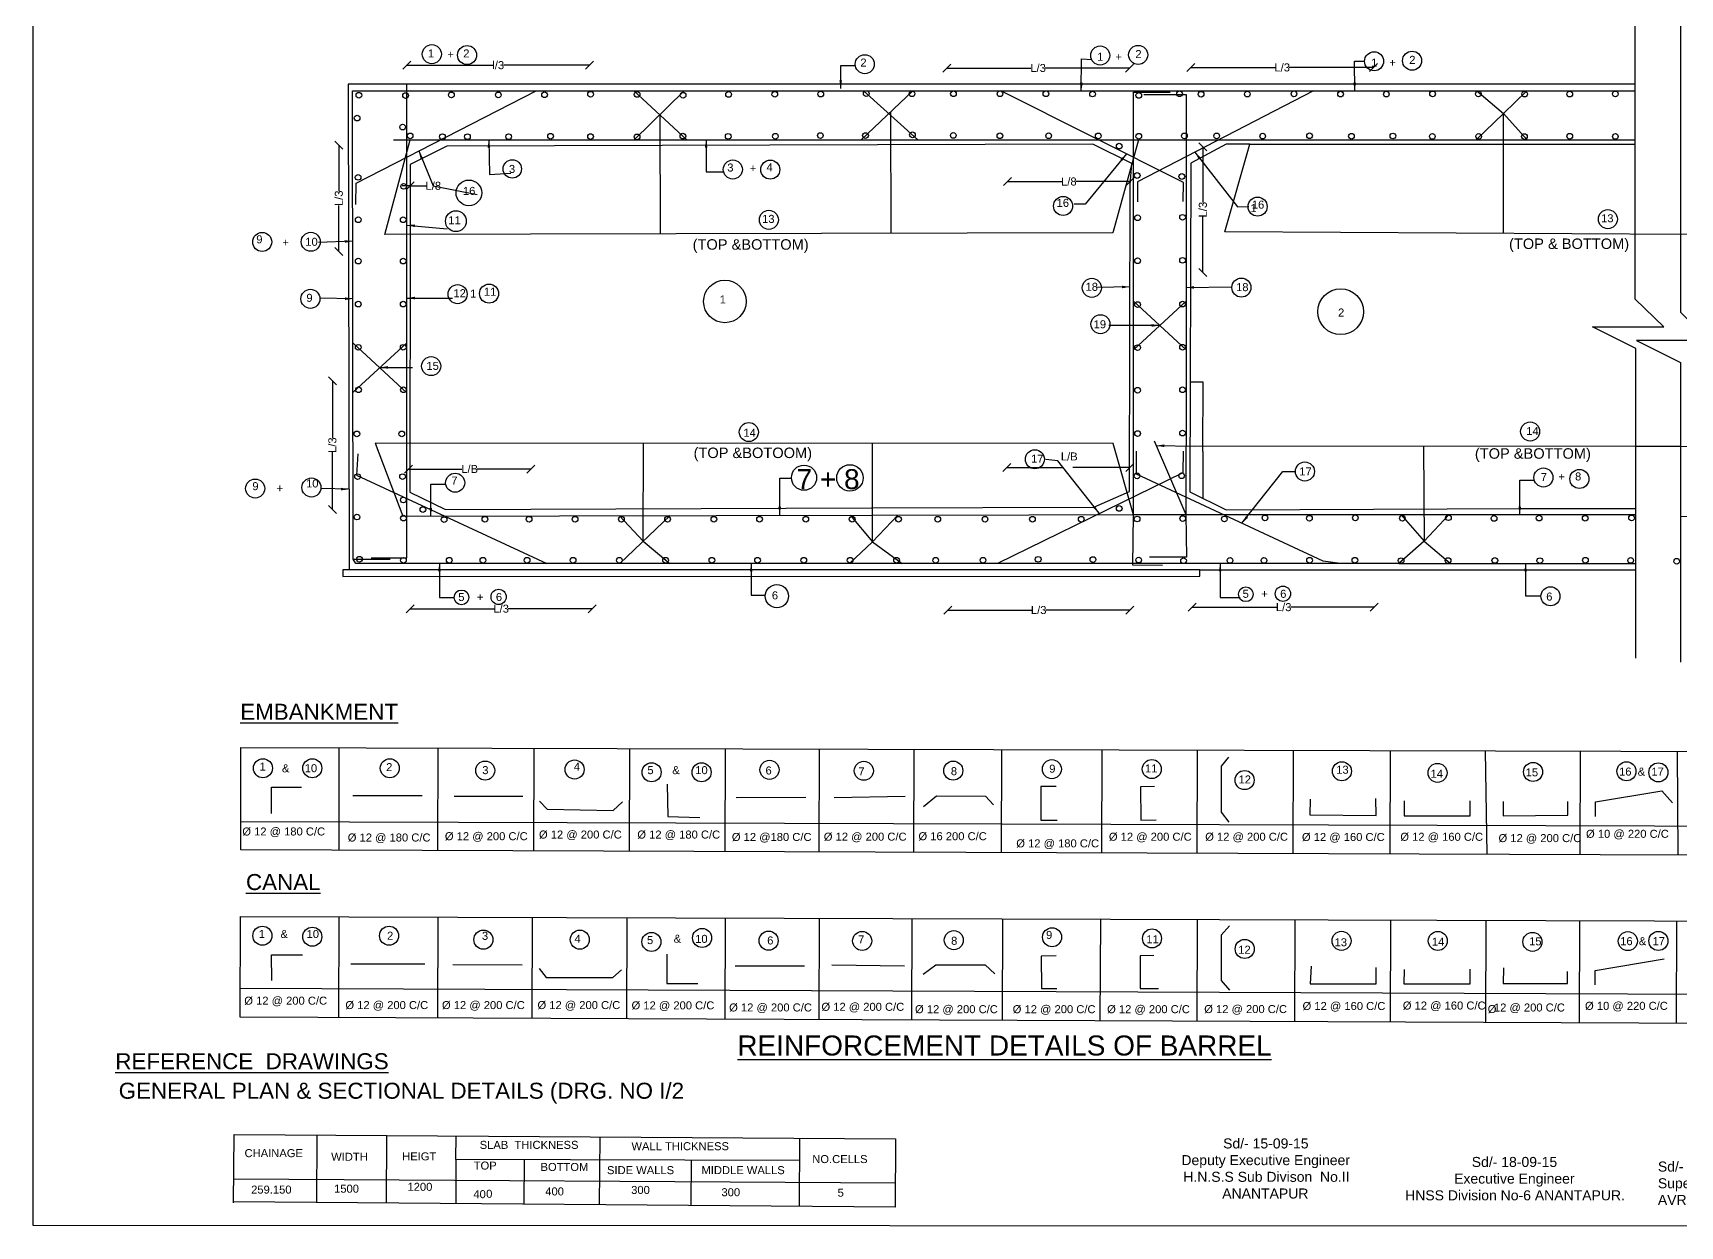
# Model space of a CAD drawing. Header units: millimetres. Extents: x 5124 to 3068068, y 2311 to 45828284.
# Drawn here: x 3055162 to 3063393, y 45819257 to 45825217 of the extents above; entities that cross this region are included whole.
import ezdxf

# ---------------------------------------------------------------- set-up
doc = ezdxf.new("R2010")
doc.units = ezdxf.units.MM
doc.header["$MEASUREMENT"] = 0
for name, color, linetype in [('DIMENSION', 7, 'Continuous'), ('DRAWING', 7, 'Continuous'), ('TEXT', 7, 'Continuous')]:
    doc.layers.add(name, color=color, linetype=linetype)
doc.styles.get("Standard").update_dxf_attribs({"font": 'arial.ttf', "height": 40})
doc.dimstyles.get("Standard").update_dxf_attribs({"dimtxt": 40, "dimasz": 40, "dimexe": 0.18, "dimexo": 0.0625, "dimgap": 0.09, "dimtad": 0, "dimdec": 0, "dimzin": 0, "dimdsep": 46, "dimtxsty": 'Standard', "dimblk": 'OBLIQUE', "dimcen": 0.09, "dimse1": 1, "dimse2": 1, "dimadec": 0, "dimazin": 0, "dimtfac": 1, "dimtdec": 0, "dimtofl": 0, "dimtmove": 0, "dimatfit": 3, "dimfxl": 1, "dimtolj": 1, "dimtzin": 0, "dimarcsym": 0})

# ---------------------------------------------------------------- blocks, each defined once
blk = doc.blocks.new('_Oblique')
at = {"color": 0, "linetype": 'ByBlock', "lineweight": -2}
blk.add_line((-0.5, -0.5), (0.5, 0.5), dxfattribs=at)
blk = doc.blocks.new('*D29')
at = {"layer": 'Defpoints', "color": 0, "lineweight": -2, "transparency": 16777216}
for p, q in [((3057030, 45825055.6), (3057460.3, 45825055.6)), ((3057943.6, 45825055.6), (3057513.3, 45825055.6))]:
    blk.add_line(p, q, dxfattribs=at)
at = {"layer": 'Defpoints', "color": 0, "transparency": 16777216}
for p in [(3057030, 45825023.8), (3057943.6, 45825055.6), (3057943.6, 45825035.3)]:
    blk.add_point(p, dxfattribs=at)
at = {"layer": 'Defpoints', "color": 0, "lineweight": -2, "transparency": 16777216, "xscale": 40, "yscale": 40, "zscale": 40, "rotation": 180}
blk.add_blockref('_Oblique', (3057030, 45825055.6), dxfattribs=at)
at = {"layer": 'Defpoints', "color": 0, "lineweight": -2, "transparency": 16777216, "xscale": 40, "yscale": 40, "zscale": 40}
blk.add_blockref('_Oblique', (3057943.6, 45825055.6), dxfattribs=at)
at = {"layer": 'Defpoints', "color": 0, "transparency": 16777216, "insert": (3057486.8, 45825055.6), "char_height": 40, "attachment_point": 5}
blk.add_mtext('\\A1;l/3', dxfattribs=at)
blk = doc.blocks.new('*D30')
at = {"layer": 'Defpoints', "color": 0, "lineweight": -2, "transparency": 16777216}
for p, q in [((3059727.9, 45825041.5), (3060149.2, 45825041.5)), ((3060641.7, 45825041.5), (3060220.4, 45825041.5))]:
    blk.add_line(p, q, dxfattribs=at)
at = {"layer": 'Defpoints', "color": 0, "transparency": 16777216}
for p in [(3059727.9, 45825045.1), (3060641.7, 45825041.5), (3060641.7, 45825034.2)]:
    blk.add_point(p, dxfattribs=at)
at = {"layer": 'Defpoints', "color": 0, "lineweight": -2, "transparency": 16777216, "xscale": 40, "yscale": 40, "zscale": 40, "rotation": 180}
blk.add_blockref('_Oblique', (3059727.9, 45825041.5), dxfattribs=at)
at = {"layer": 'Defpoints', "color": 0, "lineweight": -2, "transparency": 16777216, "xscale": 40, "yscale": 40, "zscale": 40}
blk.add_blockref('_Oblique', (3060641.7, 45825041.5), dxfattribs=at)
at = {"layer": 'Defpoints', "color": 0, "transparency": 16777216, "insert": (3060184.8, 45825041.5), "char_height": 40, "attachment_point": 5}
blk.add_mtext('\\A1;L/3', dxfattribs=at)
blk = doc.blocks.new('*D31')
at = {"layer": 'Defpoints', "color": 0, "lineweight": -2, "transparency": 16777216}
for p, q in [((3060947.7, 45825044.2), (3061369.1, 45825044.2)), ((3061861.7, 45825044.2), (3061440.3, 45825044.2))]:
    blk.add_line(p, q, dxfattribs=at)
at = {"layer": 'Defpoints', "color": 0, "transparency": 16777216}
for p in [(3060947.7, 45825035.3), (3061861.7, 45825044.2), (3061861.7, 45825031.7)]:
    blk.add_point(p, dxfattribs=at)
at = {"layer": 'Defpoints', "color": 0, "lineweight": -2, "transparency": 16777216, "xscale": 40, "yscale": 40, "zscale": 40, "rotation": 180}
blk.add_blockref('_Oblique', (3060947.7, 45825044.2), dxfattribs=at)
at = {"layer": 'Defpoints', "color": 0, "lineweight": -2, "transparency": 16777216, "xscale": 40, "yscale": 40, "zscale": 40}
blk.add_blockref('_Oblique', (3061861.7, 45825044.2), dxfattribs=at)
at = {"layer": 'Defpoints', "color": 0, "transparency": 16777216, "insert": (3061404.7, 45825044.2), "char_height": 40, "attachment_point": 5}
blk.add_mtext('\\A1;L/3', dxfattribs=at)
blk = doc.blocks.new('*D32')
at = {"layer": 'Defpoints', "color": 0, "lineweight": -2, "transparency": 16777216}
for p, q in [((3061008.3, 45824647.3), (3061008.3, 45824369.6)), ((3061008.3, 45824020.7), (3061008.3, 45824298.4))]:
    blk.add_line(p, q, dxfattribs=at)
at = {"layer": 'Defpoints', "color": 0, "transparency": 16777216}
for p in [(3061018.6, 45824647.3), (3061006, 45824020.7), (3061008.3, 45824020.7)]:
    blk.add_point(p, dxfattribs=at)
at = {"layer": 'Defpoints', "color": 0, "lineweight": -2, "transparency": 16777216, "xscale": 40, "yscale": 40, "zscale": 40}
for p, rotation in [((3061008.3, 45824647.3), 90), ((3061008.3, 45824020.7), 270)]:
    blk.add_blockref('_Oblique', p, dxfattribs=dict(at, rotation=rotation))
at = {"layer": 'Defpoints', "color": 0, "transparency": 16777216, "insert": (3061008.3, 45824334), "char_height": 40, "attachment_point": 5, "rotation": 90}
blk.add_mtext('\\A1;L/3', dxfattribs=at)
blk = doc.blocks.new('*D33')
at = {"layer": 'Defpoints', "color": 0, "lineweight": -2, "transparency": 16777216}
for p, q in [((3060031.6, 45824474.3), (3060302.8, 45824474.3)), ((3060645.4, 45824474.3), (3060374.1, 45824474.3))]:
    blk.add_line(p, q, dxfattribs=at)
at = {"layer": 'Defpoints', "color": 0, "transparency": 16777216}
for p in [(3060031.6, 45824467.1), (3060645.4, 45824474.3), (3060645.4, 45824465.8)]:
    blk.add_point(p, dxfattribs=at)
at = {"layer": 'Defpoints', "color": 0, "lineweight": -2, "transparency": 16777216, "xscale": 40, "yscale": 40, "zscale": 40, "rotation": 180}
blk.add_blockref('_Oblique', (3060031.6, 45824474.3), dxfattribs=at)
at = {"layer": 'Defpoints', "color": 0, "lineweight": -2, "transparency": 16777216, "xscale": 40, "yscale": 40, "zscale": 40}
blk.add_blockref('_Oblique', (3060645.4, 45824474.3), dxfattribs=at)
at = {"layer": 'Defpoints', "color": 0, "transparency": 16777216, "insert": (3060338.5, 45824474.3), "char_height": 40, "attachment_point": 5}
blk.add_mtext('\\A1;L/8', dxfattribs=at)
blk = doc.blocks.new('*D34')
at = {"layer": 'Defpoints', "color": 0, "lineweight": -2, "transparency": 16777216}
for q in [(3057006.8, 45824453), (3057126.8, 45824453)]:
    blk.add_line((3057046.8, 45824453), q, dxfattribs=at)
at = {"layer": 'Defpoints', "color": 0, "transparency": 16777216}
for p in [(3057046.8, 45824456.1), (3057046.8, 45824456.1), (3057046.8, 45824453)]:
    blk.add_point(p, dxfattribs=at)
at = {"layer": 'Defpoints', "color": 0, "lineweight": -2, "transparency": 16777216, "xscale": 40, "yscale": 40, "zscale": 40}
blk.add_blockref('_Oblique', (3057046.8, 45824453), dxfattribs=at)
at = {"layer": 'Defpoints', "color": 0, "lineweight": -2, "transparency": 16777216, "xscale": 40, "yscale": 40, "zscale": 40, "rotation": 180}
blk.add_blockref('_Oblique', (3057046.8, 45824453), dxfattribs=at)
at = {"layer": 'Defpoints', "color": 0, "transparency": 16777216, "insert": (3057162.4, 45824453), "char_height": 40, "attachment_point": 5}
blk.add_mtext('\\A1;L/8', dxfattribs=at)
blk = doc.blocks.new('*D35')
at = {"layer": 'Defpoints', "color": 0, "lineweight": -2, "transparency": 16777216}
for p, q in [((3056690.2, 45824655.9), (3056690.2, 45824426.4)), ((3056690.2, 45824125.6), (3056690.2, 45824355.2))]:
    blk.add_line(p, q, dxfattribs=at)
at = {"layer": 'Defpoints', "color": 0, "transparency": 16777216}
for p in [(3056673.1, 45824655.9), (3056673, 45824125.6), (3056690.2, 45824125.6)]:
    blk.add_point(p, dxfattribs=at)
at = {"layer": 'Defpoints', "color": 0, "lineweight": -2, "transparency": 16777216, "xscale": 40, "yscale": 40, "zscale": 40}
for p, rotation in [((3056690.2, 45824655.9), 90), ((3056690.2, 45824125.6), 270)]:
    blk.add_blockref('_Oblique', p, dxfattribs=dict(at, rotation=rotation))
at = {"layer": 'Defpoints', "color": 0, "transparency": 16777216, "insert": (3056690.2, 45824390.8), "char_height": 40, "attachment_point": 5, "rotation": 90}
blk.add_mtext('\\A1;L/3', dxfattribs=at)
blk = doc.blocks.new('*D36')
at = {"layer": 'Defpoints', "color": 0, "lineweight": -2, "transparency": 16777216}
for p, q in [((3056658.1, 45823479.3), (3056658.1, 45823193.1)), ((3056658.1, 45822835.7), (3056658.1, 45823121.9))]:
    blk.add_line(p, q, dxfattribs=at)
at = {"layer": 'Defpoints', "color": 0, "transparency": 16777216}
for p in [(3056678.9, 45823479.3), (3056658.1, 45822835.7), (3056685.8, 45822835.7)]:
    blk.add_point(p, dxfattribs=at)
at = {"layer": 'Defpoints', "color": 0, "lineweight": -2, "transparency": 16777216, "xscale": 40, "yscale": 40, "zscale": 40}
for p, rotation in [((3056658.1, 45823479.3), 90), ((3056658.1, 45822835.7), 270)]:
    blk.add_blockref('_Oblique', p, dxfattribs=dict(at, rotation=rotation))
at = {"layer": 'Defpoints', "color": 0, "transparency": 16777216, "insert": (3056658.1, 45823157.5), "char_height": 40, "attachment_point": 5, "rotation": 90}
blk.add_mtext('\\A1;L/3', dxfattribs=at)
blk = doc.blocks.new('*D37')
at = {"layer": 'Defpoints', "color": 0, "lineweight": -2, "transparency": 16777216}
for p, q in [((3057046.8, 45822340.8), (3057465.8, 45822340.8)), ((3057955.9, 45822340.8), (3057537, 45822340.8))]:
    blk.add_line(p, q, dxfattribs=at)
at = {"layer": 'Defpoints', "color": 0, "transparency": 16777216}
for p in [(3057046.8, 45822338.3), (3057955.9, 45822340.8), (3057955.9, 45822339.9)]:
    blk.add_point(p, dxfattribs=at)
at = {"layer": 'Defpoints', "color": 0, "lineweight": -2, "transparency": 16777216, "xscale": 40, "yscale": 40, "zscale": 40, "rotation": 180}
blk.add_blockref('_Oblique', (3057046.8, 45822340.8), dxfattribs=at)
at = {"layer": 'Defpoints', "color": 0, "lineweight": -2, "transparency": 16777216, "xscale": 40, "yscale": 40, "zscale": 40}
blk.add_blockref('_Oblique', (3057955.9, 45822340.8), dxfattribs=at)
at = {"layer": 'Defpoints', "color": 0, "transparency": 16777216, "insert": (3057501.4, 45822340.8), "char_height": 40, "attachment_point": 5}
blk.add_mtext('\\A1;L/3', dxfattribs=at)
blk = doc.blocks.new('*D38')
at = {"layer": 'Defpoints', "color": 0, "lineweight": -2, "transparency": 16777216}
for p, q in [((3059732.9, 45822334), (3060152.1, 45822334)), ((3060642.6, 45822334), (3060223.3, 45822334))]:
    blk.add_line(p, q, dxfattribs=at)
at = {"layer": 'Defpoints', "color": 0, "transparency": 16777216}
for p in [(3060642.6, 45822478.1), (3059732.9, 45822346.6), (3060642.6, 45822334)]:
    blk.add_point(p, dxfattribs=at)
at = {"layer": 'Defpoints', "color": 0, "lineweight": -2, "transparency": 16777216, "xscale": 40, "yscale": 40, "zscale": 40, "rotation": 180}
blk.add_blockref('_Oblique', (3059732.9, 45822334), dxfattribs=at)
at = {"layer": 'Defpoints', "color": 0, "lineweight": -2, "transparency": 16777216, "xscale": 40, "yscale": 40, "zscale": 40}
blk.add_blockref('_Oblique', (3060642.6, 45822334), dxfattribs=at)
at = {"layer": 'Defpoints', "color": 0, "transparency": 16777216, "insert": (3060187.7, 45822334), "char_height": 40, "attachment_point": 5}
blk.add_mtext('\\A1;L/3', dxfattribs=at)
blk = doc.blocks.new('*D39')
at = {"layer": 'Defpoints', "color": 0, "lineweight": -2, "transparency": 16777216}
for p, q in [((3060955, 45822348.2), (3061376.3, 45822348.2)), ((3061863.9, 45822348.2), (3061447.5, 45822348.2))]:
    blk.add_line(p, q, dxfattribs=at)
at = {"layer": 'Defpoints', "color": 0, "transparency": 16777216}
for p in [(3060955, 45822364.1), (3061863.9, 45822368.6), (3061863.9, 45822348.2)]:
    blk.add_point(p, dxfattribs=at)
at = {"layer": 'Defpoints', "color": 0, "lineweight": -2, "transparency": 16777216, "xscale": 40, "yscale": 40, "zscale": 40, "rotation": 180}
blk.add_blockref('_Oblique', (3060955, 45822348.2), dxfattribs=at)
at = {"layer": 'Defpoints', "color": 0, "lineweight": -2, "transparency": 16777216, "xscale": 40, "yscale": 40, "zscale": 40}
blk.add_blockref('_Oblique', (3061863.9, 45822348.2), dxfattribs=at)
at = {"layer": 'Defpoints', "color": 0, "transparency": 16777216, "insert": (3061411.9, 45822348.2), "char_height": 40, "attachment_point": 5}
blk.add_mtext('\\A1;L/3', dxfattribs=at)
blk = doc.blocks.new('*D44')
at = {"layer": 'Defpoints', "color": 0, "transparency": 16777216}
for p in [(3060029.2, 45823045.2), (3060642.4, 45823046.7), (3060642.4, 45823046.7)]:
    blk.add_point(p, dxfattribs=at)
at = {"layer": 'DRAWING', "color": 0, "lineweight": -2, "transparency": 16777216}
for p, q in [((3060029.2, 45823046.7), (3060312.4, 45823046.7)), ((3060642.4, 45823046.7), (3060359.1, 45823046.7))]:
    blk.add_line(p, q, dxfattribs=at)
at = {"layer": 'DRAWING', "color": 0, "lineweight": -2, "transparency": 16777216, "xscale": 40, "yscale": 40, "zscale": 40, "rotation": 180}
blk.add_blockref('_Oblique', (3060029.2, 45823046.7), dxfattribs=at)
at = {"layer": 'DRAWING', "color": 0, "lineweight": -2, "transparency": 16777216, "xscale": 40, "yscale": 40, "zscale": 40}
blk.add_blockref('_Oblique', (3060642.4, 45823046.7), dxfattribs=at)
at = {"layer": 'DRAWING', "color": 0, "transparency": 16777216, "insert": (3060335.8, 45823046.7), "char_height": 40, "attachment_point": 5}
blk.add_mtext('\\A1;   ', dxfattribs=at)
blk = doc.blocks.new('*D45')
at = {"layer": 'Defpoints', "color": 0, "transparency": 16777216}
for p in [(3057037.8, 45823032.6), (3057650.1, 45823038.5), (3057650.1, 45823032.6)]:
    blk.add_point(p, dxfattribs=at)
at = {"layer": 'DRAWING', "color": 0, "lineweight": -2, "transparency": 16777216}
for p, q in [((3057037.8, 45823038.5), (3057305.5, 45823038.5)), ((3057650.1, 45823038.5), (3057382.4, 45823038.5))]:
    blk.add_line(p, q, dxfattribs=at)
at = {"layer": 'DRAWING', "color": 0, "lineweight": -2, "transparency": 16777216, "xscale": 40, "yscale": 40, "zscale": 40, "rotation": 180}
blk.add_blockref('_Oblique', (3057037.8, 45823038.5), dxfattribs=at)
at = {"layer": 'DRAWING', "color": 0, "lineweight": -2, "transparency": 16777216, "xscale": 40, "yscale": 40, "zscale": 40}
blk.add_blockref('_Oblique', (3057650.1, 45823038.5), dxfattribs=at)
at = {"layer": 'DRAWING', "color": 0, "transparency": 16777216, "insert": (3057344, 45823038.5), "char_height": 40, "attachment_point": 5}
blk.add_mtext('\\A1;L/B', dxfattribs=at)

msp = doc.modelspace()

# ---------------------------------------------------------------- linework, layer by layer
at = {"layer": 'Defpoints'}
for points in [[(3063172.7, 45822093.7), (3063172.7, 45823640.7), (3062955.4, 45823748.2), (3063312.1, 45823748.2), (3063168.6, 45823886.5), (3063168.6, 45824935.9), (3063168.6, 45825370.9), (3063168.6, 45825475.3)], [(3063395.6, 45825455.7), (3063395.6, 45823821.7), (3063535.6, 45823680.3), (3063175.9, 45823680.3), (3063395.5, 45823570.8), (3063395.5, 45822074.3)], [(3063168.6, 45824961.6), (3056737.2, 45824961.6), (3056742, 45822534.7), (3056710.7, 45822534.6), (3056710.7, 45822501.9), (3060992.9, 45822502.5), (3060992.9, 45822534.6), (3056742, 45822534.7), (3056742, 45822534.7)], [(3061987.3, 45822567.2), (3056775.2, 45822567.2), (3056762.5, 45822587.9), (3056759, 45824927.8), (3063168.6, 45824927.8)], [(3056774.9, 45824359.6), (3056776.8, 45824467), (3057676.9, 45824927.8)], [(3056851.8, 45822594.4), (3057030.6, 45822594.4), (3057030.6, 45824961.6)], [(3058164.9, 45824927.8), (3058428.8, 45824683.6)], [(3058166.3, 45824683.6), (3058416.3, 45824927.8)], [(3059559.2, 45824927.8), (3059300.3, 45824683.6)], [(3059312.6, 45824927.8), (3059583.8, 45824683.6)], [(3060909.4, 45824374.1), (3060911.5, 45824469.3), (3059998, 45824927.8)], [(3060923.2, 45822810.8), (3060661, 45822810.3), (3060661.3, 45824594.9), (3060661.3, 45824920.5), (3060844.3, 45824920.5)], [(3061560.9, 45824927.8), (3060680.9, 45824472.6), (3060680.9, 45824373.4)], [(3060713.1, 45824908.9), (3060925.3, 45824908.9), (3060924.1, 45823153.2)], [(3062376.7, 45824927.8), (3062511, 45824814.7), (3062629.5, 45824683.6)], [(3062511, 45824215.3), (3062511, 45824814.7), (3062627, 45824927.8)], [(3059447.7, 45824822.7), (3059449.2, 45824216.1)], [(3058294, 45824808.4), (3058295.4, 45824213.2)], [(3062374.7, 45824683.6), (3062511, 45824814.7)], [(3060685.8, 45824683.6), (3060557.5, 45824218.8), (3056920.1, 45824209.8), (3057046.1, 45824683.6)], [(3056963.3, 45824683.6), (3063168.6, 45824683.6)], [(3060463.4, 45822848.2), (3060642, 45822925.5), (3060645.3, 45824458.1), (3060652.9, 45824564.3), (3060458.7, 45824661.1), (3057229.2, 45824651.5), (3057046.8, 45824559.9), (3057046.8, 45824248.1), (3057044.7, 45822922.6), (3057224.1, 45822836.1), (3059352.9, 45822845), (3060463.4, 45822848.2)], [(3061243.2, 45824661.1), (3061124.8, 45824661.1), (3060948, 45824566.3), (3060943.2, 45822925.2), (3061124.4, 45822834.7), (3062597.3, 45822840.6), (3063172.7, 45822840.6)], [(3064586.1, 45824202.7), (3061117.5, 45824223.7), (3061243.2, 45824661.1), (3062509, 45824661.1), (3063168.6, 45824661.1)], [(3060661.2, 45823634.2), (3060924.6, 45823876.9)], [(3060661.2, 45823876.9), (3060924.4, 45823634.2)], [(3056760.9, 45823668.1), (3057030.6, 45823418.3)], [(3056761.2, 45823423.1), (3057030.6, 45823668.5)], [(3061008.3, 45823125.7), (3061009.6, 45823471.8), (3060944.8, 45823471.8)], [(3060764.9, 45823179.5), (3060923.2, 45822810.8)], [(3056784.4, 45823113.7), (3056777.9, 45823008.5), (3057730.4, 45822567.2)], [(3056871.6, 45823167.3), (3057009.6, 45822802.9), (3060923.2, 45822810.8), (3060923.2, 45822810.8)], [(3060661, 45822810.3), (3060560, 45823166.5), (3056871.6, 45823167.3)], [(3058211.9, 45822678.8), (3058212, 45823167)], [(3059357.2, 45822675.5), (3059357.3, 45823166.7)], [(3060909.2, 45823127.6), (3060908.5, 45823018.8), (3059981.9, 45822567.2), (3059908.1, 45822567.2)], [(3061694.5, 45822567.2), (3061610.2, 45822578.1), (3060676.1, 45823012.7), (3060676.1, 45823127)], [(3063395.5, 45822803.3), (3063395.5, 45822803.3), (3064610.2, 45822798.1), (3064482.8, 45823143.9), (3063395.5, 45823151.7), (3063172.7, 45823151.7), (3060923.2, 45823153.2), (3060923.2, 45822810.8), (3063172.7, 45822810.8)], [(3061008.3, 45823125.7), (3061007.5, 45822893.1)], [(3062110.7, 45823152.4), (3062113.5, 45822678.1), (3062239.6, 45822810.8)], [(3058092.7, 45822805.1), (3058211.9, 45822678.8), (3058345.2, 45822567.2)], [(3058093.8, 45822567.2), (3058346.2, 45822805.6)], [(3059242, 45822567.2), (3059357.2, 45822675.5), (3059484, 45822807.9)], [(3059245.9, 45822807.4), (3059357.2, 45822675.5), (3059505.5, 45822567.2)], [(3060806.5, 45822556.1), (3060658.8, 45822557.7), (3060661, 45822810.3)], [(3060923.2, 45822810.8), (3060926.5, 45822598.2), (3060742.2, 45822598.2)], [(3061997, 45822810.8), (3062113.5, 45822678.1), (3062243.8, 45822567.4)], [(3062113.5, 45822678.1), (3061987.3, 45822567.2)], [(3056762.5, 45822587.9), (3056947, 45822587.9)], [(3061987.3, 45822567.2), (3063172.7, 45822567.2)], [(3056200.7, 45821135.5), (3056200.7, 45821648), (3064351.4, 45821625.4), (3064353.4, 45821107), (3056200.7, 45821135.5)], [(3056691.2, 45821133.8), (3056692.6, 45821646.6)], [(3057184.9, 45821645.3), (3057183.1, 45821132.1)], [(3057664.6, 45821643.9), (3057662.8, 45821130.4)], [(3058142.9, 45821642.6), (3058141.1, 45821128.7)], [(3058620.8, 45821641.3), (3058619, 45821127)], [(3059090.9, 45821640), (3059089.1, 45821125.4)], [(3059563.6, 45821638.7), (3059561.8, 45821123.8)], [(3060002.1, 45821637.5), (3060000.3, 45821122.2)], [(3060503.6, 45821636.1), (3060501.8, 45821120.5)], [(3060980, 45821634.8), (3060978.2, 45821118.8)], [(3061459.9, 45821633.4), (3061458.1, 45821117.1)], [(3061944, 45821115.4), (3061945.4, 45821632.1)], [(3062419.1, 45821630.8), (3062427.2, 45821113.7)], [(3062893.5, 45821112.1), (3062895, 45821629.5)], [(3063379, 45821628.1), (3063381.8, 45821110.4)], [(3061136.6, 45821598.6), (3061100.3, 45821554), (3061100.3, 45821324.2), (3061138.6, 45821273.8)], [(3056353.6, 45821317.2), (3056353.6, 45821448.7), (3056504.2, 45821448.7)], [(3058330.3, 45821464.1), (3058333.8, 45821303.5), (3058494.6, 45821298.5)], [(3060274.4, 45821453.2), (3060198.7, 45821452.2), (3060198.7, 45821284.7), (3060280.6, 45821284.7)], [(3060766.8, 45821451.8), (3060696, 45821451), (3060697.9, 45821284.5), (3060775.6, 45821285.4)], [(3056760.5, 45821407.9), (3057106.4, 45821407.9)], [(3057266, 45821405.1), (3057610.4, 45821405.1)], [(3057692.8, 45821378.9), (3057732.1, 45821338.9), (3058061, 45821333.5), (3058108.1, 45821375.2)], [(3058676.3, 45821397.5), (3059024.8, 45821399.6)], [(3059165.4, 45821398.4), (3059520.9, 45821403.5)], [(3059612.6, 45821353.1), (3059676.5, 45821405.6), (3059922, 45821404.4), (3059962, 45821361.2)], [(3061543.8, 45821389.9), (3061543.2, 45821311.3), (3061874.4, 45821307.6), (3061873.2, 45821392.8)], [(3062013.6, 45821380.8), (3062013.7, 45821306.7), (3062343.2, 45821306.6), (3062343.2, 45821381.7)], [(3062508.2, 45821377.7), (3062508.3, 45821305.4), (3062831.7, 45821309.1), (3062831.7, 45821377.4)], [(3062970.8, 45821303.5), (3062969.9, 45821376.3), (3063302.5, 45821430.8), (3063355.3, 45821370.9)], [(3056200.7, 45821277.2), (3064352.8, 45821253.5)], [(3056196.6, 45820802.6), (3064353.8, 45820778.7), (3064351.7, 45820265.2), (3056197.3, 45820300.4), (3056198.8, 45820802.6)], [(3056690.3, 45820801.2), (3056688.1, 45820298.2)], [(3057185.1, 45820799.7), (3057182.9, 45820296.1)], [(3057657, 45820798.4), (3057654.8, 45820294.1)], [(3058129.7, 45820797), (3058127.5, 45820292)], [(3058621, 45820795.5), (3058618.8, 45820289.9)], [(3059090.9, 45820794.2), (3059088.8, 45820287.9)], [(3059554.4, 45820792.8), (3059552.2, 45820285.9)], [(3060007.7, 45820791.5), (3060005.5, 45820283.9)], [(3060496.3, 45820790), (3060494.1, 45820281.8)], [(3060980, 45820788.6), (3060977.8, 45820279.8)], [(3061468.4, 45820787.2), (3061466.2, 45820277.7)], [(3061945.7, 45820275.6), (3061947.2, 45820785.8)], [(3061141.8, 45820757.1), (3061099.5, 45820710), (3061099.1, 45820483.4), (3061140.7, 45820435.6)], [(3062423.1, 45820784.4), (3062420.9, 45820273.5)], [(3062890.6, 45820783), (3062888.4, 45820271.5)], [(3063374.6, 45820269.4), (3063376.1, 45820781.6)], [(3056356.1, 45820482.9), (3056354.3, 45820611), (3056508.2, 45820611)], [(3056750.5, 45820566), (3057120.2, 45820567)], [(3057260.6, 45820563.2), (3057606, 45820562.2)], [(3057690.8, 45820543), (3057727.2, 45820498), (3058059.3, 45820498), (3058102.4, 45820537.3)], [(3058329.6, 45820615.7), (3058328.6, 45820469.1), (3058485, 45820468)], [(3058670.4, 45820557.3), (3059017.7, 45820557.3)], [(3059153.6, 45820561.3), (3059517.2, 45820556.5)], [(3059609.6, 45820514.4), (3059673.9, 45820562.3), (3059920.5, 45820562.3), (3059968.5, 45820517.2)], [(3060274.9, 45820607.4), (3060200.1, 45820605.5), (3060201.3, 45820444.3), (3060278.3, 45820444.3)], [(3060763, 45820608.2), (3060695.3, 45820606.8), (3060695.3, 45820442.9), (3060787.1, 45820442.9)], [(3061549.8, 45820555.1), (3061544.2, 45820467.2), (3061874.9, 45820467.2), (3061874.9, 45820548.7)], [(3062013.6, 45820539.3), (3062011.7, 45820466.4), (3062343.5, 45820466.4), (3062343.5, 45820540.2)], [(3062510.1, 45820546.3), (3062509.2, 45820468.3), (3062831.1, 45820468.3), (3062831.1, 45820528)], [(3062967.9, 45820461.7), (3062967.9, 45820533.2), (3063313, 45820591.7)], [(3056197.8, 45820444.9), (3064352.3, 45820412.4)], [(3056164, 45819372.3), (3056166.6, 45819713.9), (3059472.8, 45819692.8), (3059470.6, 45819352), (3056164, 45819377.1)], [(3056580.8, 45819711.2), (3056578.2, 45819374)], [(3056928.1, 45819371.3), (3056930.2, 45819709)], [(3058991.8, 45819585), (3057275.7, 45819588.7), (3057276.4, 45819706.8)], [(3057994, 45819702.2), (3057991.4, 45819363.2)], [(3058992.6, 45819695.8), (3058990, 45819355.6)], [(3057275.7, 45819588.7), (3057275.7, 45819368.7)], [(3057616.6, 45819587.9), (3057614.9, 45819366.1)], [(3058450.3, 45819586.2), (3058448.6, 45819359.8)], [(3056164.9, 45819493.6), (3059471.4, 45819472.5)]]:
    msp.add_lwpolyline(points, dxfattribs=at)
at = {"layer": 'DRAWING'}
msp.add_lwpolyline([(3067993.6, 45828284.2), (3055161.6, 45828284.2), (3055161.6, 45819262), (3068009.7, 45819257)], close=True, dxfattribs=at)
msp.add_lwpolyline([(3060992.9, 45822534.6), (3063172.7, 45822534.6)], dxfattribs=at)
for centre, radius in [((3057155, 45825110.6), 47.6), ((3057331, 45825106.2), 47.6), ((3060495.1, 45825104), 47.6), ((3060684.8, 45825107.1), 47.6), ((3059318.6, 45825060.6), 47.6), ((3061863.9, 45825075.2), 47.6), ((3062053.7, 45825078.2), 47.6), ((3056790.3, 45824905.5), 14.2), ((3057024, 45824904), 14.2), ((3057252.8, 45824907), 14.2), ((3057487.2, 45824907), 14.2), ((3057718.3, 45824907.8), 14.2), ((3057948.3, 45824910.4), 14.2), ((3058181, 45824909.6), 14.2), ((3058410.5, 45824905.6), 14.2), ((3058637.9, 45824909.7), 14.2), ((3058869, 45824910.6), 14.2), ((3059098.5, 45824911.4), 14.2), ((3059325.9, 45824913.8), 14.2), ((3059554.6, 45824913), 14.2), ((3059761.9, 45824912.8), 14.2), ((3059994.2, 45824912.8), 14.2), ((3060224, 45824912.8), 14.2), ((3060456.9, 45824911.6), 14.2), ((3060688.1, 45824904.7), 14.2), ((3060891.7, 45824912.7), 14.2), ((3060999.2, 45824910.7), 14.2), ((3061230.3, 45824911.5), 14.2), ((3061463.5, 45824912.6), 14.2), ((3061696.1, 45824911), 14.2), ((3061925.2, 45824911.1), 14.2), ((3062156.1, 45824912.5), 14.2), ((3062384.9, 45824912), 14.2), ((3062616.3, 45824911.5), 14.2), ((3062841.5, 45824911.4), 14.2), ((3063069.5, 45824912.1), 14.2), ((3056781.6, 45824791.5), 14.2), ((3057009.1, 45824746.5), 14.2), ((3057046.6, 45824702.6), 14.2), ((3057207.9, 45824698.6), 14.2), ((3057333.1, 45824698.6), 14.2), ((3057538.8, 45824698.6), 14.2), ((3057748.3, 45824701), 14.2), ((3057948.1, 45824699.4), 14.2), ((3058180.6, 45824697.6), 14.2), ((3058409.5, 45824701.4), 14.2), ((3058636.2, 45824700.3), 14.2), ((3058871.8, 45824700.7), 14.2), ((3059096.6, 45824704.4), 14.2), ((3059322.2, 45824704.3), 14.2), ((3059557, 45824707.8), 14.2), ((3059761.1, 45824705), 14.2), ((3059993.7, 45824702.9), 14.2), ((3060237.6, 45824702.9), 14.2), ((3060485.3, 45824702.2), 14.2), ((3060590, 45824651.4), 14.2), ((3060688, 45824700.7), 14.2), ((3060916, 45824702.2), 14.2), ((3061077.2, 45824702.4), 14.2), ((3061307.1, 45824701.2), 14.2), ((3061541.2, 45824702.9), 14.2), ((3061750.9, 45824700.9), 14.2), ((3061957.8, 45824702), 14.2), ((3062155.1, 45824700), 14.2), ((3062386.7, 45824700), 14.2), ((3062615.3, 45824699.4), 14.2), ((3062841.6, 45824701), 14.2), ((3063069.6, 45824699.5), 14.2), ((3057557.1, 45824537.6), 45.8), ((3058659.3, 45824534.6), 47.6), ((3058846.4, 45824533.8), 47.6), ((3056786.7, 45824495.4), 14.2), ((3060679.9, 45824504.6), 14.2), ((3060903.1, 45824499.6), 14.2), ((3057014.2, 45824450.4), 14.2), ((3057340.2, 45824417.7), 64.1), ((3057275.2, 45824276.3), 52.1), ((3058839.3, 45824283.2), 47.6), ((3060309.7, 45824352.3), 47.6), ((3061281.8, 45824349.1), 47.6), ((3063032.2, 45824286.4), 47.6), ((3056787.2, 45824283.7), 14.2), ((3057011.9, 45824283.7), 14.2), ((3060682.1, 45824293.7), 14.2), ((3060906.5, 45824295.9), 14.2), ((3056307.3, 45824172.8), 47.6), ((3056550, 45824173.5), 47.6), ((3056787.2, 45824077.3), 14.2), ((3057011.9, 45824077.3), 14.2), ((3060682.1, 45824078.7), 14.2), ((3060906.5, 45824080.9), 14.2), ((3056548.2, 45823888.6), 47.6), ((3057283.9, 45823911.8), 47.6), ((3057441, 45823914.6), 47.6), ((3058619.6, 45823875.6), 106.2), ((3060453.4, 45823943.4), 47.6), ((3061200.5, 45823944.8), 47.6), ((3061696.7, 45823824.2), 114.3), ((3056787.2, 45823862), 14.2), ((3057011.9, 45823862), 14.2), ((3060682.1, 45823859.8), 14.2), ((3060906.5, 45823862), 14.2), ((3060496.5, 45823761.8), 47.6), ((3056787.2, 45823646.4), 14.2), ((3057011.9, 45823646.4), 14.2), ((3057151.7, 45823552.4), 47.6), ((3060682.1, 45823644.7), 14.2), ((3060906.5, 45823646.9), 14.2), ((3056788.6, 45823434.3), 14.2), ((3057013.3, 45823434.3), 14.2), ((3060682.1, 45823432), 14.2), ((3060906.5, 45823434.1), 14.2), ((3058739.1, 45823223), 47.6), ((3062643.6, 45823225.8), 47.6), ((3056780.4, 45823213.9), 14.2), ((3057005, 45823213.9), 14.2), ((3060682.1, 45823215.8), 14.2), ((3060906.5, 45823218), 14.2), ((3060168.7, 45823087.1), 47.6), ((3056783.9, 45823000.4), 14.2), ((3057008.6, 45823000.4), 14.2), ((3057271.5, 45822969.8), 47.6), ((3059015.1, 45822995.1), 63), ((3059244.4, 45822994), 66), ((3060679.2, 45823004), 14.2), ((3060902.2, 45823004.7), 14.2), ((3061518.1, 45823026.1), 47.6), ((3062710, 45822996), 47.6), ((3062889.9, 45822988.8), 47.6), ((3056272.1, 45822940.9), 47.6), ((3056553.3, 45822946.1), 47.6), ((3057012.8, 45822883.7), 14.2), ((3057110.2, 45822836), 14.2), ((3060590.1, 45822841.5), 14.2), ((3056781, 45822798.7), 14.2), ((3057013.4, 45822793.1), 14.2), ((3057216.4, 45822785.6), 14.2), ((3057420.4, 45822787.7), 14.2), ((3057641.1, 45822787.7), 14.2), ((3057871, 45822787.7), 14.2), ((3058102.3, 45822787.7), 14.2), ((3058333.3, 45822787.7), 14.2), ((3058564.5, 45822787.7), 14.2), ((3058792.8, 45822787.7), 14.2), ((3059024, 45822787.7), 14.2), ((3059255.6, 45822787.7), 14.2), ((3059487.3, 45822787.7), 14.2), ((3059683.2, 45822787.7), 14.2), ((3059919.5, 45822787.7), 14.2), ((3060156.7, 45822787.7), 14.2), ((3060400.5, 45822787.7), 14.2), ((3060679.6, 45822788.8), 14.2), ((3060907.7, 45822791), 14.2), ((3061115.5, 45822788.9), 14.2), ((3061318.5, 45822794.5), 14.2), ((3061540.7, 45822792.6), 14.2), ((3061770.2, 45822794.6), 14.2), ((3062005.1, 45822792.9), 14.2), ((3062235.4, 45822795.3), 14.2), ((3062463.6, 45822791.7), 14.2), ((3062688.6, 45822793.3), 14.2), ((3062918.9, 45822792.8), 14.2), ((3063150.6, 45822794.2), 14.2), ((3056793.2, 45822587.9), 14.2), ((3057013.3, 45822582.5), 14.2), ((3057242, 45822582.9), 14.2), ((3057410.3, 45822582.7), 14.2), ((3057631, 45822582.7), 14.2), ((3057860.9, 45822582.7), 14.2), ((3058092.2, 45822582.7), 14.2), ((3058323.2, 45822582.7), 14.2), ((3058554.4, 45822582.7), 14.2), ((3058782.7, 45822582.7), 14.2), ((3059013.9, 45822582.7), 14.2), ((3059245.5, 45822582.7), 14.2), ((3059477.2, 45822582.7), 14.2), ((3059673.1, 45822582.7), 14.2), ((3059909.4, 45822582.7), 14.2), ((3060185.1, 45822587.3), 14.2), ((3060458.7, 45822585.9), 14.2), ((3060687.5, 45822583.8), 14.2), ((3061541.6, 45822582.8), 14.2), ((3061767.8, 45822582.6), 14.2), ((3062919.8, 45822582.9), 14.2), ((3063146.1, 45822582.1), 14.2), ((3060911.5, 45822580.3), 14.2), ((3061143.8, 45822581.9), 14.2), ((3061313.7, 45822581.9), 14.2), ((3061998.9, 45822580.8), 14.2), ((3062233.6, 45822581.3), 14.2), ((3062467.3, 45822581.7), 14.2), ((3062692.2, 45822580.8), 14.2), ((3063376.1, 45822577.7), 14.2), ((3057303.4, 45822397), 36.9), ((3057488.8, 45822399.7), 38.1), ((3058879.5, 45822403.3), 57.9), ((3061223, 45822413), 36.9), ((3061408.4, 45822415.6), 38.1), ((3062745.3, 45822402.6), 47.6), ((3056311, 45821543.8), 47.6), ((3056557.8, 45821543.8), 47.6), ((3056944.9, 45821543.8), 47.6), ((3057421.8, 45821532.2), 47.6), ((3057868.5, 45821537.6), 47.6), ((3058253.3, 45821523.4), 47.6), ((3058503.1, 45821523.4), 47.6), ((3058842.6, 45821535.9), 47.6), ((3059313.9, 45821531.1), 47.6), ((3059760.7, 45821531.8), 47.6), ((3060253.7, 45821539.3), 47.6), ((3060753, 45821539.6), 47.6), ((3061217, 45821484.5), 47.6), ((3061703, 45821528.8), 47.6), ((3062181, 45821520.7), 47.6), ((3062658.3, 45821525.3), 47.6), ((3063125, 45821528.4), 47.6), ((3063284.5, 45821523.3), 47.6), ((3056308.2, 45820707.3), 47.6), ((3056557.8, 45820702.3), 47.6), ((3056941.2, 45820707.2), 47.6), ((3057412.5, 45820687.5), 47.6), ((3057894.5, 45820687.5), 47.6), ((3058252.4, 45820676.3), 47.6), ((3058505.7, 45820696.1), 47.6), ((3058838.2, 45820682.5), 47.6), ((3059305.6, 45820681.2), 47.6), ((3059763.4, 45820684.9), 47.6), ((3060254.5, 45820699.6), 47.6), ((3060754, 45820693.8), 47.6), ((3061701.2, 45820681.8), 47.6), ((3062182.2, 45820681.3), 47.6), ((3062655.2, 45820676.5), 47.6), ((3063131.9, 45820680.2), 47.6), ((3063284.4, 45820680.9), 47.6), ((3061217.2, 45820641), 47.6)]:
    msp.add_circle(centre, radius, dxfattribs=at)

# ---------------------------------------------------------------- texts
at = {"layer": 'Defpoints'}
msp.add_text('%%UREINFORCEMENT DETAILS OF BARREL', height=100, dxfattribs=at).set_placement((3058681.8, 45820108.8))
at = {"layer": 'DIMENSION', "char_height": 50, "attachment_point": 1}
for s, insert, width in [('\\pi255.17;Sd/- 15-09-15 \\P\\pi46.693;Deputy Executive Engineer  \\P\\pi56.328;H.N.S.S Sub Divison  No.II \\P\\pi250.8;ANANTAPUR ', (3060854.2, 45819694.6), 931.518), ('\\pi338.63;Sd/- 18-09-15\\P\\pi250.58;Executive Engineer\\P\\pi5.8322;HNSS Division No-6 ANANTAPUR.', (3062013.3, 45819602.2), 1098.431), ('Sd/- 24-09-15\\PSuperintending Engineer,\\PAVR H.N.S.S Circle Anantapur', (3063282.1, 45819579.1), 1094.482)]:
    msp.add_mtext(s, dxfattribs=dict(at, insert=insert, width=width))
at = {"layer": 'DRAWING'}
for s, p in [('1', (3057135.7, 45825094.6)), ('+', (3057233, 45825090.3)), ('2', (3057311.8, 45825094.2)), ('2', (3059296.6, 45825048.7)), ('1', (3060479.8, 45825077.5)), ('+', (3060571.1, 45825077.5)), ('2', (3060670.8, 45825091.2)), ('1', (3061848.6, 45825048.6)), ('+', (3061939.9, 45825048.6)), ('2', (3062039.6, 45825062.3)), ('3', (3058631.6, 45824524.4)), ('+', (3058743.5, 45824521.3)), ('4', (3058827.3, 45824525.6)), ('16', (3060277.3, 45824347.9)), ('1', (3061245.8, 45824321.7)), ('16', (3061253.1, 45824339.1)), ('13', (3058805.6, 45824268)), ('13', (3062998.3, 45824271)), ('9', (3056277.6, 45824165.8)), ('+', (3056408.7, 45824150.2)), ('10', (3056522.6, 45824153.6)), ('9', (3056528, 45823873.7)), ('12', (3057262.8, 45823896.7)), ('1', (3057346.2, 45823894.5)), ('11', (3057414.9, 45823904.1)), ('18', (3060421.9, 45823928.6)), ('18', (3061174.3, 45823926.9)), ('1', (3058593.6, 45823865.3)), ('2', (3061683.8, 45823800.2)), ('19', (3060462.4, 45823741.6)), ('15', (3057127.9, 45823533.8)), ('14', (3058711.9, 45823199.5)), ('14', (3062624.5, 45823208.3)), ('17', (3060149.5, 45823070.1)), ('L/B', (3060298.6, 45823081.1)), ('17', (3061489.8, 45823006.1)), ('7', (3062696.9, 45822978.7)), ('+', (3062785.2, 45822980.4)), ('8', (3062868.2, 45822981.3)), ('9', (3056257.9, 45822932.9)), ('+', (3056379.3, 45822922.6)), ('10', (3056526.5, 45822946.3)), ('7', (3057252.2, 45822960.5)), ('6', (3058854.2, 45822387.4)), ('6', (3062724.1, 45822381.3)), ('10', (3056519.7, 45821524.1))]:
    msp.add_text(s, height=40, dxfattribs=at).set_placement(p)
at = {"layer": 'DRAWING', "char_height": 40, "attachment_point": 1}
for insert in [(3059272.3, 45825074.1), (3062662.2, 45823002.5)]:
    msp.add_mtext('\\A1;', dxfattribs=dict(at, insert=insert))
at = {"layer": 'TEXT'}
for s, height, p in [('3', 40, (3057540.3, 45824517.5)), ('16', 40, (3057310.5, 45824407.7)), ('11', 40, (3057237.2, 45824261.2)), ('(TOP &BOTTOM)', 52.255, (3058458.4, 45824134)), ('(TOP & BOTTOM)', 52.255, (3062538.4, 45824137.7)), ('(TOP &BOTOOM)', 52.255, (3058463.1, 45823093.2)), ('(TOP &BOTTOM)', 52.255, (3062367.5, 45823089.9)), ('7 + 8', 100, (3058978.1, 45822937.9)), ('5    +    6', 40, (3061206.7, 45822395.2)), ('5    +    6', 40, (3057287.1, 45822379.2)), ('%%UEMBANKMENT', 80, (3056197.6, 45821786)), ('1 ', 40, (3056293.8, 45821531.8)), ('&', 40, (3056406.1, 45821523.5)), ('2', 40, (3056926.7, 45821529.4)), ('3', 40, (3057406.9, 45821514.3)), ('4', 40, (3057865, 45821532.1)), ('5      &     10', 40, (3058232.3, 45821514.3)), ('6', 40, (3058822.5, 45821512.7)), ('7', 40, (3059286.6, 45821508.2)), ('8', 40, (3059748.7, 45821509)), ('9', 40, (3060240.4, 45821521.6)), ('11', 40, (3060719.1, 45821523.1)), ('13', 40, (3061674.5, 45821516.4)), ('14', 40, (3062146.3, 45821496.5)), ('15', 40, (3062621.4, 45821503.5)), ('16  &  17', 40, (3063088, 45821507.1)), ('12', 40, (3061186.4, 45821467.8)), ('Ø 12 @ 180 C/C', 40, (3056207.9, 45821207.9)), ('Ø 12 @ 180 C/C', 40, (3056734.8, 45821177.8)), ('Ø 12 @ 200 C/C', 40, (3057220.2, 45821184.3)), ('Ø 12 @ 200 C/C', 40, (3057690.4, 45821192.6)), ('Ø 12 @ 180 C/C', 40, (3058182.1, 45821192.6)), ('Ø 12 @180 C/C', 40, (3058654.3, 45821180.5)), ('Ø 12 @ 200 C/C', 40, (3059113.8, 45821182)), ('Ø 16 200 C/C', 40, (3059586.9, 45821184.2)), ('Ø 12 @ 200 C/C', 40, (3060538.5, 45821181.7)), ('Ø 12 @ 200 C/C', 40, (3061019.8, 45821181.7)), ('Ø 12 @ 160 C/C', 40, (3061503.2, 45821180.3)), ('Ø 12 @ 160 C/C', 40, (3061994.9, 45821181.4)), ('Ø 12 @ 200 C/C', 40, (3062485.6, 45821174.8)), ('Ø 10 @ 220 C/C', 40, (3062923.1, 45821196.3)), ('Ø 12 @ 180 C/C', 40, (3060075.7, 45821148.5)), ('%%UCANAL', 80, (3056226.3, 45820935.3)), ('1     &      10', 40, (3056289.9, 45820695.8)), ('2', 40, (3056931.3, 45820687.2)), ('3', 40, (3057405.4, 45820686.6)), ('4', 40, (3057868.3, 45820672.7)), ('5', 40, (3058230.3, 45820665.3)), ('&', 40, (3058363.6, 45820672.7)), ('10', 40, (3058471, 45820671.5)), ('6', 40, (3058831, 45820663.6)), ('7', 40, (3059285.4, 45820668.9)), ('9', 40, (3060224.4, 45820691.2)), ('11', 40, (3060725.8, 45820669.5)), ('8', 40, (3059749.9, 45820662)), ('12', 40, (3061185, 45820617.3)), ('13', 40, (3061666.5, 45820654.5)), ('14', 40, (3062152.8, 45820657.6)), ('15', 40, (3062638.5, 45820659.1)), ('16  &  17', 40, (3063093.8, 45820660)), ('Ø 12 @ 200 C/C', 40, (3056217.8, 45820362.7)), ('Ø 12 @ 200 C/C', 40, (3056723, 45820340.8)), ('Ø 12 @ 200 C/C', 40, (3057205.7, 45820340.8)), ('Ø 12 @ 200 C/C', 40, (3057683, 45820340.8)), ('Ø 12 @ 200 C/C', 40, (3058153.1, 45820339.3)), ('Ø 12 @ 200 C/C', 40, (3059102.1, 45820332.1)), ('Ø 12 @ 160 C/C', 40, (3061506.4, 45820336.1)), ('Ø 12 @ 160 C/C', 40, (3062007.4, 45820338.5)), ('Ø 10 @ 220 C/C', 40, (3062918.1, 45820337)), ('Ø 12 @ 200 C/C', 40, (3058640.8, 45820328.9)), ('Ø 12 @ 200 C/C', 40, (3059569.8, 45820320.2)), ('Ø 12 @ 200 C/C', 40, (3060058, 45820320.2)), ('Ø 12 @ 200 C/C', 40, (3060529.7, 45820320.2)), ('Ø 12 @ 200 C/C', 40, (3061014.9, 45820320.8)), ('Ø', 40, (3062431.8, 45820320.9)), ('12 @ 200 C/C', 40, (3062462.7, 45820328.6)), ('%%UREFERENCE  DRAWINGS', 80, (3055573.3, 45820040.2)), ('GENERAL PLAN & SECTIONAL DETAILS (DRG. NO I/2', 80, (3055590.1, 45819892.9)), ('CHAINAGE ', 40, (3056219.1, 45819601.2)), ('SLAB  THICKNESS', 40, (3057394.2, 45819642.5)), ('WALL THICKNESS', 40, (3058152.5, 45819635.8)), ('WIDTH ', 40, (3056652, 45819582.8)), ('HEIGT', 40, (3057006.6, 45819585.1)), ('TOP', 40, (3057364.3, 45819539)), ('BOTTOM', 40, (3057698.2, 45819532.1)), ('SIDE WALLS', 40, (3058030.4, 45819516.2)), ('MIDDLE WALLS', 40, (3058502.5, 45819516.2)), ('NO.CELLS', 40, (3059056.2, 45819571.5)), ('1200', 40, (3057033.4, 45819433)), ('259.150', 40, (3056252, 45819419)), ('1500', 40, (3056666.5, 45819423.6)), ('40', 40, (3057362.6, 45819396.2)), ('0', 40, (3057426.4, 45819398.3)), ('400', 40, (3057721.9, 45819410)), ('300', 40, (3058151.2, 45819417.4)), ('300', 40, (3058602.5, 45819405.9)), ('5', 40, (3059182.8, 45819403.6))]:
    msp.add_text(s, height=height, dxfattribs=at).set_placement(p)

# ---------------------------------------------------------------- dimensions: what is measured, and where the dimension line sits
at = {"layer": 'Defpoints'}
for base, p1, p2, text, picture, middle in [((3057943.6, 45825055.6), (3057030, 45825023.8), (3057943.6, 45825035.3), 'l/3', '*D29', (3057486.8, 45825055.6)), ((3060641.7, 45825041.5), (3059727.9, 45825045.1), (3060641.7, 45825034.2), 'L/3', '*D30', (3060184.8, 45825041.5)), ((3061861.7, 45825044.2), (3060947.7, 45825035.3), (3061861.7, 45825031.7), 'L/3', '*D31', (3061404.7, 45825044.2)), ((3060645.4, 45824474.3), (3060031.6, 45824467.1), (3060645.4, 45824465.8), 'L/8', '*D33', (3060338.5, 45824474.3)), ((3057046.8, 45824453), (3057046.8, 45824456.1), (3057046.8, 45824456.1), 'L/8', '*D34', (3057162.4, 45824453))]:
    dim = msp.add_linear_dim(base=base, p1=p1, p2=p2, text=text, dimstyle='Standard', dxfattribs=at)
    dim.commit()
    dim.dimension.update_dxf_attribs({"geometry": picture, "text_midpoint": middle})
for base, p1, p2, picture, middle in [((3056690.2, 45824125.6), (3056673.1, 45824655.9), (3056673, 45824125.6), '*D35', (3056690.2, 45824390.8)), ((3061008.3, 45824020.7), (3061018.6, 45824647.3), (3061006, 45824020.7), '*D32', (3061008.3, 45824334)), ((3056658.1, 45822835.7), (3056678.9, 45823479.3), (3056685.8, 45822835.7), '*D36', (3056658.1, 45823157.5))]:
    dim = msp.add_linear_dim(base=base, p1=p1, p2=p2, angle=90, text='L/3', dimstyle='Standard', dxfattribs=at)
    dim.commit()
    dim.dimension.update_dxf_attribs({"geometry": picture, "text_midpoint": middle})
for base, p1, p2, picture, middle in [((3060642.6, 45822334), (3059732.9, 45822346.6), (3060642.6, 45822478.1), '*D38', (3060187.7, 45822334)), ((3057955.9, 45822340.8), (3057046.8, 45822338.3), (3057955.9, 45822339.9), '*D37', (3057501.4, 45822340.8)), ((3061863.9, 45822348.2), (3060955, 45822364.1), (3061863.9, 45822368.6), '*D39', (3061411.9, 45822348.2))]:
    dim = msp.add_linear_dim(base=base, p1=p1, p2=p2, text='L/3', dimstyle='Standard', dxfattribs=at)
    dim.commit()
    dim.dimension.update_dxf_attribs({"geometry": picture, "text_midpoint": middle, "dimtype": 160})
at = {"layer": 'DRAWING'}
for base, p1, p2, text, picture, middle in [((3057650.1, 45823038.5), (3057037.8, 45823032.6), (3057650.1, 45823032.6), 'L/B', '*D45', (3057344, 45823038.5)), ((3060642.4, 45823046.7), (3060029.2, 45823045.2), (3060642.4, 45823046.7), '   ', '*D44', (3060335.8, 45823046.7))]:
    dim = msp.add_linear_dim(base=base, p1=p1, p2=p2, text=text, dimstyle='Standard', dxfattribs=at)
    dim.commit()
    dim.dimension.update_dxf_attribs({"geometry": picture, "text_midpoint": middle})

# ---------------------------------------------------------------- leaders
at = {"layer": 'Defpoints'}
for points in [[(3060400.8, 45824927.8), (3060402.2, 45825087.4), (3060454.1, 45825084.6)], [(3061767, 45824927.8), (3061765.4, 45825075.2), (3061816.3, 45825075.2)], [(3057439.2, 45824683.6), (3057443.5, 45824509.9), (3057550, 45824516.3)], [(3058525.8, 45824683.6), (3058525.8, 45824522.4), (3058616.6, 45824522.4)], [(3057089.4, 45824627.1), (3057162.4, 45824453), (3057381.5, 45824409.5)], [(3060626.5, 45824612.4), (3060419.8, 45824361.4), (3060364.2, 45824361.4)], [(3060968.1, 45824621.2), (3061181.7, 45824348.6), (3061237.4, 45824350.2)], [(3057030.6, 45824257.3), (3057232.1, 45824238.1)], [(3056760.1, 45824176.4), (3056588.7, 45824170)], [(3060644.2, 45823948.5), (3060481.7, 45823945.3)], [(3060924.6, 45823945), (3061150.3, 45823948.6)], [(3056760.6, 45823888.4), (3056599.4, 45823892.6)], [(3057030.6, 45823892.6), (3057257.7, 45823892.3)], [(3060792.8, 45823755.6), (3060539, 45823756)], [(3060775.3, 45823155.2), (3060966.1, 45823153.2)], [(3060489.2, 45822818.1), (3060282.9, 45823079.3), (3060222.9, 45823086.5)], [(3061203.4, 45822767.4), (3061407.5, 45823026), (3061471.9, 45823026)], [(3056741.2, 45822937), (3056601, 45822941.2)], [(3057149.7, 45822803.2), (3057149.7, 45822963.3), (3057226.9, 45822963.3)], [(3061094.7, 45822567.2), (3061094.7, 45822396), (3061194.2, 45822396)], [(3062621, 45822567.2), (3062621, 45822404.3), (3062696.1, 45822404.3)]]:
    msp.add_leader(points, dimstyle='Standard', override={"dimgap": 0.09, "dimtad": 0}, dxfattribs=at)
at = {"layer": 'DRAWING'}
for points in [[(3059198.3, 45824940), (3059198.3, 45825054.1), (3059272.2, 45825054.1)], [(3056895.9, 45823545.8), (3057059, 45823545.8)], [(3058893.3, 45822809.6), (3058893.3, 45822993.4), (3058950.7, 45822993.4)], [(3062591.8, 45822810.8), (3062591.8, 45822982.5), (3062662.1, 45822982.5)], [(3057192.7, 45822567.2), (3057192.7, 45822397), (3057266.5, 45822397)], [(3058751.2, 45822567.2), (3058751.2, 45822407.7), (3058819.6, 45822407.7)]]:
    msp.add_leader(points, dimstyle='Standard', override={"dimgap": 0.09, "dimtad": 0}, dxfattribs=at)

doc.saveas('drawing.dxf')
